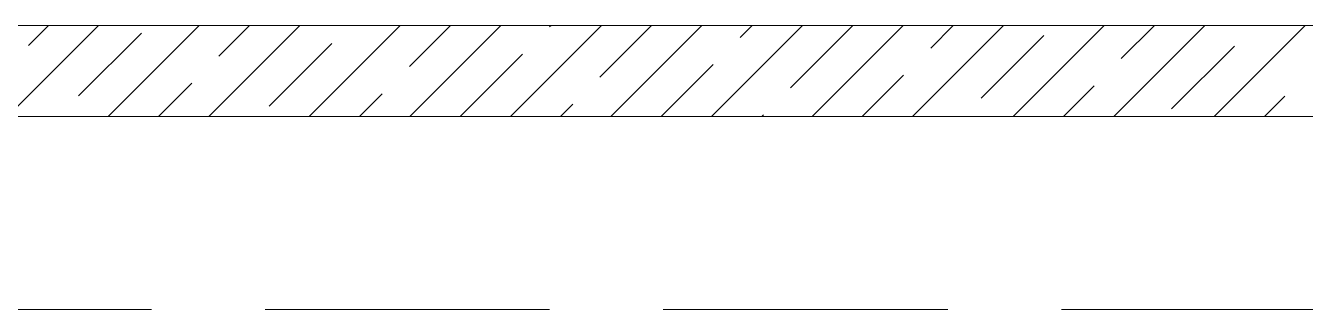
# Model space of a CAD drawing. Header units: millimetres. Extents: x 53645 to 137188, y 78097 to 135533.
# Drawn here: x 92098 to 94348, y 106270 to 106770 of the extents above; entities that cross this region are included whole.
import ezdxf

# ---------------------------------------------------------------- set-up
doc = ezdxf.new("R2010")
doc.units = ezdxf.units.MM
doc.linetypes.add('GOST2.303 4', pattern=[7, 5, -2, 0])
doc.layers.add('hatch', color=7, linetype='Continuous', lineweight=5)
doc.layers.add('Wall2', color=5, linetype='Continuous', lineweight=5)

msp = doc.modelspace()

# ---------------------------------------------------------------- linework, layer by layer
at = {"layer": 'hatch', "color": 251, "ltscale": 100}
msp.add_lwpolyline([(91368.8, 106769.9), (96418.8, 106769.9)], dxfattribs=at)
at = {"layer": 'hatch', "color": 251, "lineweight": 0, "ltscale": 100}
for points in [[(92066, 106609.9), (92226, 106769.9)], [(92102.5, 106734.7), (92137.7, 106769.9)], [(92242.8, 106609.9), (92402.8, 106769.9)], [(92419.6, 106609.9), (92579.6, 106769.9)], [(92437.4, 106716.2), (92491.2, 106769.9)], [(92596.4, 106609.9), (92756.4, 106769.9)], [(92772.4, 106697.6), (92844.8, 106769.9)], [(92773.2, 106609.9), (92933.2, 106769.9)], [(92949.9, 106609.9), (93109.9, 106769.9)], [(93019, 106767.5), (93021.5, 106769.9)], [(93107.4, 106679.1), (93198.3, 106769.9)], [(93126.7, 106609.9), (93286.7, 106769.9)], [(93303.5, 106609.9), (93463.5, 106769.9)], [(93354, 106748.9), (93375.1, 106769.9)], [(93442.4, 106660.5), (93551.9, 106769.9)], [(93480.3, 106609.9), (93640.3, 106769.9)], [(93657, 106609.9), (93817, 106769.9)], [(93689, 106730.3), (93728.6, 106769.9)], [(93833.8, 106609.9), (93993.8, 106769.9)], [(94010.6, 106609.9), (94170.6, 106769.9)], [(94024, 106711.8), (94082.2, 106769.9)], [(94187.4, 106609.9), (94347.4, 106769.9)], [(92190.8, 106646.4), (92301.3, 106756.8)], [(93777.4, 106641.9), (93887.9, 106752.4)], [(92525.8, 106627.8), (92636.3, 106738.3)], [(92861.5, 106609.9), (92971.3, 106719.7)], [(94112.4, 106623.4), (94222.9, 106733.9)], [(93215.1, 106609.9), (93306.3, 106701.2)], [(93568.6, 106609.9), (93641.3, 106682.6)], [(92331.2, 106609.9), (92389.7, 106668.5)], [(93922.2, 106609.9), (93976.3, 106664)], [(92684.8, 106609.9), (92724.7, 106649.9)], [(93038.3, 106609.9), (93059.7, 106631.3)], [(94275.8, 106609.9), (94311.3, 106645.5)], [(93391.9, 106609.9), (93394.7, 106612.8)]]:
    msp.add_lwpolyline(points, dxfattribs=at)
at = {"layer": 'Wall2', "ltscale": 50}
msp.add_lwpolyline([(96418.8, 106609.9), (91368.8, 106609.9)], dxfattribs=at)
at = {"layer": 'Wall2', "color": 4, "linetype": 'GOST2.303 4', "lineweight": 0, "ltscale": 100}
msp.add_lwpolyline([(100018.8, 106269.9), (91368.8, 106269.9)], dxfattribs=at)

doc.saveas('drawing.dxf')
